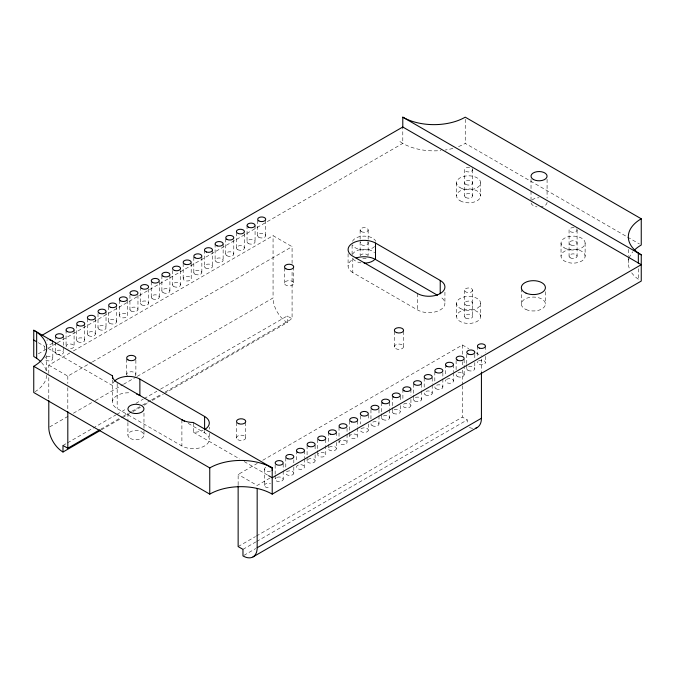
<?xml version="1.0" encoding="UTF-8"?>
<svg xmlns="http://www.w3.org/2000/svg" width="675" height="675" viewBox="0 0 675 675"><rect width="100%" height="100%" fill="white"/><g stroke="black" fill="none" stroke-linecap="round" stroke-linejoin="round"><path stroke-width="0.51" stroke-dasharray="3.38 2.53" d="M38.306 353.835L47.419 348.57M48.33 348.047L56.531 343.313M57.442 342.782L402.789 143.395A44.162 25.498 0 0 0 440.927 150.55M48.794 373.452L48.794 365.15L69.761 353.042M73.406 350.941L273.063 235.668L292.081 246.653L292.081 263.377M48.794 365.15L67.812 376.127L91.522 362.441M92.433 361.918L292.081 246.653M49.705 426.904L69.761 415.327M73.406 413.218L91.64 402.688M95.293 400.587L122.639 384.801M123.55 384.269L136.316 376.903M137.227 376.372L273.063 297.953L273.063 235.668M62.986 445.458L66.639 443.357M67.551 442.825L92.163 428.617M93.074 428.093L115.864 414.931M116.775 414.408L126.807 408.611M135.92 403.355L143.218 399.144M144.129 398.613L156.887 391.247M160.532 389.137L287.255 315.984L292.081 318.769L292.081 270.692M100.634 429.3L122.512 416.669M123.424 416.137L127.98 413.505M131.633 411.404L141.657 405.616M142.568 405.084L150.778 400.351M151.689 399.819L161.713 394.031M165.358 391.93L292.081 318.769M101.275 429.907L121.331 418.331M122.242 417.8L129.541 413.589M133.186 411.488L140.476 407.278M144.129 405.169L148.686 402.536M152.331 400.435L163.274 394.116M164.185 393.593L287.255 322.54L287.255 315.984M238.14 484.92L238.14 474.466L257.285 463.413M262.761 460.257L462.409 344.993L468.745 348.646M269.924 478.077L257.167 485.452L238.14 474.466M238.14 546.581L255.462 536.583M256.373 536.06L462.409 417.108L467.235 419.892L467.235 424.575M242.966 549.366L255.732 542M256.643 541.477L467.235 419.892M243.878 555.398L255.732 548.556M193.472 422.457L193.472 432.287L195.345 432.219A16.057 9.273 0 0 0 203.023 430.38M458.553 146.568A44.162 25.498 0 0 0 465.244 143.395L626.662 236.587M627.573 237.119L639.428 243.962M352.789 258.23L352.789 272.573L417.513 309.935A16.057 9.273 0 0 0 440.227 309.935A16.057 9.273 0 0 0 440.227 296.831M475.993 352.831L481.427 355.97M188.198 423.385L204.601 432.861A16.057 9.273 0 0 1 204.601 445.972A16.057 9.273 0 0 1 181.896 445.972L117.172 408.603A16.057 9.273 0 0 1 114.126 397.946A16.057 9.273 0 0 1 130.621 392.858M38.273 342.681L44.609 346.343M48.229 348.435L112.48 385.526L112.607 384.446A16.057 9.273 0 0 1 114.615 381.021M193.472 432.287L239.633 458.932M244.156 461.548L267.68 475.132M631.673 272.801A44.162 25.498 0 0 0 638.339 279.214L639.799 280.142M399.878 141.547L402.789 143.395L402.789 128.031M638.339 268.726L638.339 279.214M628.315 249.404L628.315 255.698M628.315 256.745L628.315 263.039M585.124 243.067L585.124 256.179A12.04 6.953 0 0 1 567.059 262.204A12.04 6.953 0 0 1 567.059 250.155A12.04 6.953 0 0 1 585.124 256.179M577.091 229.956L577.091 256.179M574.121 227.72A4.016 2.32 0 0 0 569.067 229.956L569.067 256.179M561.035 243.067L561.035 256.179M547.079 179.322L547.079 198.205M545.417 291.727L545.417 304.012M531.023 179.322L531.023 202.399A8.032 4.632 0 0 0 536.979 206.879M521.336 288.647L521.336 304.012M485.443 346.14L485.443 352.282M485.443 356.383L485.443 362.526M481.427 359.083L481.427 371.537M480.659 182.756L480.659 195.868M480.659 303.379L480.659 316.491A12.04 6.953 0 0 1 462.594 322.515A12.04 6.953 0 0 1 462.594 310.475A12.04 6.953 0 0 1 480.659 316.491M477.411 346.14L477.411 357.404M474.795 354.333L474.795 358.425M474.795 362.526L474.795 368.677M472.627 169.644L472.627 195.868M472.627 290.267A4.016 2.32 0 0 1 466.602 292.275A4.016 2.32 0 0 1 466.602 288.267A4.016 2.32 0 0 1 472.627 290.267L472.627 316.491M466.763 354.333L466.763 363.547M466.763 364.576L466.763 368.677M465.244 119.273L465.244 143.395M469.648 167.408A4.016 2.32 0 0 0 464.594 169.644L464.594 195.868M464.594 290.267L464.594 316.491M464.147 359.454L464.147 374.819M462.409 344.993L462.409 355.438M462.409 361.716L462.409 364.846M462.409 370.077L462.409 384.708M462.409 385.754L462.409 417.108M456.57 182.756L456.57 195.868M456.57 303.379L456.57 316.491M456.123 360.475L456.123 369.698M453.507 364.576L453.507 371.748M453.507 372.769L453.507 380.962M445.475 364.576L445.475 375.84M444.926 292.115L444.926 303.379M442.859 372.769L442.859 377.89M442.859 378.92L442.859 387.113M434.827 371.748L434.827 381.991M432.211 377.89L432.211 384.041M432.211 385.062L432.211 393.255M424.187 377.89L424.187 388.133M421.571 384.041L421.571 390.184M421.571 391.205L421.571 399.406M417.513 293.549L417.513 309.935M413.539 384.041L413.539 394.284M413.539 395.305L413.539 399.406M410.923 389.163L410.923 395.305M410.923 399.406L410.923 405.548A4.016 2.32 0 0 1 404.899 407.557A4.016 2.32 0 0 1 404.899 403.54A4.016 2.32 0 0 1 410.923 405.548M403.574 331.349L403.574 346.714M402.891 389.163L402.891 400.427M400.275 396.326L400.275 401.448M400.275 405.548L400.275 411.691M394.343 331.349L394.343 346.714M392.251 396.326L392.251 406.569M392.251 407.599L392.251 411.691M389.635 402.477L389.635 408.62M389.635 409.649L389.635 417.842M381.603 402.477L381.603 412.72M381.603 413.741L381.603 417.842M378.987 409.649L378.987 414.771M378.987 415.792L378.987 423.984M370.955 409.649L370.955 418.863M368.339 414.771L368.339 419.892M368.339 423.984L368.339 430.135A4.016 2.32 0 0 1 362.323 432.143A4.016 2.32 0 0 1 362.323 428.127A4.016 2.32 0 0 1 368.339 430.135M368.162 229.956L368.162 255.175M360.315 415.792L360.315 423.984M360.129 229.956L360.129 255.175M357.699 420.913L357.699 427.064M357.699 428.085L357.699 436.278A4.016 2.32 0 0 1 351.675 438.286A4.016 2.32 0 0 1 351.675 434.27A4.016 2.32 0 0 1 357.699 436.278M352.097 245.084L352.097 254.163M349.667 420.913L349.667 431.156M349.667 432.186L349.667 436.278M348.089 253.724L348.089 266.017M347.051 428.085L347.051 433.207M347.051 434.227L347.051 442.429A4.016 2.32 0 0 1 341.027 444.437A4.016 2.32 0 0 1 341.027 440.421A4.016 2.32 0 0 1 347.051 442.429M339.019 427.064L339.019 438.328M339.019 439.349L339.019 442.429M336.403 432.186L336.403 438.328M336.403 442.429L336.403 448.571A4.016 2.32 0 0 1 330.379 450.579A4.016 2.32 0 0 1 330.379 446.563A4.016 2.32 0 0 1 336.403 448.571M328.379 432.186L328.379 443.45M328.379 444.471L328.379 448.571M325.763 439.349L325.763 444.471M325.763 445.5L325.763 454.714A4.016 2.32 0 0 1 319.739 456.722A4.016 2.32 0 0 1 319.739 452.714A4.016 2.32 0 0 1 325.763 454.714M317.731 439.349L317.731 449.592M317.731 450.622L317.731 454.714M315.115 445.5L315.115 450.622M315.115 454.714L315.115 460.865A4.016 2.32 0 0 1 309.091 462.873A4.016 2.32 0 0 1 309.091 458.857A4.016 2.32 0 0 1 315.115 460.865M307.083 445.5L307.083 456.764M307.083 457.793L307.083 460.865M304.467 450.622L304.467 457.793M304.467 458.814L304.467 467.007A4.016 2.32 0 0 1 298.443 469.015A4.016 2.32 0 0 1 298.443 464.999A4.016 2.32 0 0 1 304.467 467.007M296.443 450.622L296.443 461.886M293.718 266.895L293.718 283.281A4.615 2.666 0 0 1 286.791 285.593A4.615 2.666 0 0 1 286.791 280.977A4.615 2.666 0 0 1 293.718 283.281M293.819 459.835L293.819 462.915M293.819 467.007L293.819 473.158A4.016 2.32 0 0 1 287.803 475.166A4.016 2.32 0 0 1 287.803 471.15A4.016 2.32 0 0 1 293.819 473.158M285.795 457.793L285.795 468.037M284.479 267.916L284.479 283.281M283.179 463.936L283.179 470.087M283.179 471.108L283.179 479.301M275.147 464.957L275.147 474.179M275.147 475.208L275.147 479.301M265.722 220.303L265.722 235.668M264.499 469.057L264.499 485.452A4.016 2.32 0 0 0 270.523 487.451M257.69 220.303L257.69 235.668M255.074 225.425L255.074 241.819M247.042 225.425L247.042 241.819M245.742 422.474L245.742 437.839M244.426 233.626L244.426 247.961M236.503 422.474L236.503 437.839M236.402 232.597L236.402 247.961M233.786 239.768L233.786 254.112M225.754 238.747L225.754 254.112M223.138 243.869L223.138 260.255M215.106 243.869L215.106 260.255M212.49 250.012L212.49 266.406M209.309 427.123L209.309 429.173M209.309 433.274L209.309 439.417M204.601 430.81L204.601 432.861M204.466 250.012L204.466 266.406M201.85 257.183L201.85 272.548M193.818 257.183L193.818 272.548M191.202 263.326L191.202 278.691A4.016 2.32 0 0 1 185.178 280.699A4.016 2.32 0 0 1 185.178 276.683A4.016 2.32 0 0 1 191.202 278.691M183.17 263.326L183.17 278.691M181.896 419.749L181.896 445.972M180.554 270.498L180.554 284.842M172.53 270.498L172.53 284.842M169.906 275.619L169.906 290.984M161.882 275.619L161.882 290.984M159.266 281.77L159.266 297.135M151.234 281.77L151.234 297.135M148.618 288.934L148.618 303.277M143.977 413.108L143.977 429.891M143.977 430.937L143.977 435.13M140.594 286.892L140.594 303.277M137.97 295.085L137.97 309.42M135.877 360.07L135.877 374.406M129.946 295.085L129.946 309.42M127.921 413.108L127.921 421.495M127.921 422.542L127.921 435.13M127.33 300.206L127.33 315.571A4.016 2.32 0 0 1 121.306 317.579A4.016 2.32 0 0 1 121.306 313.563A4.016 2.32 0 0 1 127.33 315.571M126.647 359.041L126.647 374.406M119.298 300.206L119.298 315.571M117.172 383.425L117.172 408.603M116.682 306.349L116.682 321.713M112.463 380.017L112.463 402.047M108.65 306.349L108.65 321.713M106.034 311.47L106.034 327.864M98.01 313.521L98.01 327.864M95.394 318.642L95.394 334.007M87.362 318.642L87.362 334.007M84.746 324.793L84.746 340.158M76.714 324.793L76.714 340.158M74.098 329.915L74.098 346.3M67.812 376.127L67.812 383.442M67.812 387.627L67.812 409.573M66.074 329.915L66.074 346.3M63.458 336.057L63.458 346.3M63.458 347.321L63.458 352.443M55.426 336.057L55.426 341.179M55.426 342.2L55.426 352.443M52.81 342.2L52.81 358.594M48.794 377.603L48.794 399.406M46.685 355.607L46.685 372.389M44.778 346.3L44.778 350.401M46.659 375.325A44.162 25.498 0 0 1 35.243 391.61M41.47 362.475A44.162 25.498 0 0 1 46.305 371.166M452.9 148.416A44.162 25.498 0 0 1 445.171 150.036M547.079 202.399A8.032 4.632 0 0 1 541.131 206.879M532.102 200.078A8.032 4.632 0 0 1 539.055 197.767M374.574 246.544A12.04 6.953 0 0 1 362.576 249.961A12.04 6.953 0 0 1 352.51 244.873M352.51 241.27A12.04 6.953 0 0 1 364.146 236.115A12.04 6.953 0 0 1 375.781 241.27M361.024 262.896A12.04 6.953 0 0 1 352.51 257.985M352.51 254.382A12.04 6.953 0 0 1 362.576 249.286A12.04 6.953 0 0 1 374.574 252.703M366.154 258.188A4.016 2.32 0 0 1 362.137 258.188M360.264 255.58A4.016 2.32 0 0 1 364.146 253.859A4.016 2.32 0 0 1 368.027 255.58M576.56 228.8A4.016 2.32 0 0 1 574.121 232.2A4.016 2.32 0 0 1 569.067 229.956M472.087 168.488A4.016 2.32 0 0 1 469.648 171.88A4.016 2.32 0 0 1 464.594 169.644M367.622 241.912A4.016 2.32 0 0 1 364.146 245.388A4.016 2.32 0 0 1 360.669 241.912M287.255 322.54A20.073 11.593 60 0 1 273.063 297.953M472.66 428.338A20.073 11.593 60 0 1 469.083 427.376M478.583 360.889A4.016 2.32 0 0 1 485.198 361.733A4.016 2.32 0 0 1 481.072 364.837A4.016 2.32 0 0 1 477.951 361.37M446.648 379.325A4.016 2.32 0 0 1 453.263 380.168A4.016 2.32 0 0 1 449.137 383.273A4.016 2.32 0 0 1 446.015 379.806M277.155 477.292A4.016 2.32 0 0 1 283.163 479.098A4.016 2.32 0 0 1 277.788 481.477A4.016 2.32 0 0 1 276.328 477.664M264.499 485.452A4.016 2.32 0 0 1 270.523 483.443M66.209 346.899A4.016 2.32 0 0 1 70.09 343.98A4.016 2.32 0 0 1 73.963 346.899A4.016 2.32 0 0 1 68.082 348.308M46.786 356.586A4.016 2.32 0 0 1 52.675 357.995A4.016 2.32 0 0 1 48.794 360.914A4.016 2.32 0 0 1 44.921 357.995M45.318 357.438A4.016 2.32 0 0 1 45.959 356.957M52.675 342.799A4.016 2.32 0 0 1 46.786 344.208M46.786 340.192A4.016 2.32 0 0 1 47.756 339.964M270.523 471.066A4.016 2.32 0 0 1 264.811 469.943A4.016 2.32 0 0 1 267.477 466.822M352.789 272.573A16.057 9.273 0 0 1 352.789 259.462M127.263 375.739A4.615 2.666 0 0 1 131.262 371.739A4.615 2.666 0 0 1 135.262 375.739M629.167 268.017A44.162 25.498 0 0 1 628.906 258.888M629.167 258.069A44.162 25.498 0 0 1 632.872 251.767M130.267 438.413A8.032 4.632 0 0 0 143.699 436.328A8.032 4.632 0 0 0 133.869 430.658A8.032 4.632 0 0 0 130.267 438.413M564.562 247.987A12.04 6.953 0 0 0 584.71 244.873A12.04 6.953 0 0 0 569.962 236.351A12.04 6.953 0 0 0 564.562 247.987M460.097 187.675A12.04 6.953 0 0 0 480.246 184.553A12.04 6.953 0 0 0 465.497 176.04A12.04 6.953 0 0 0 460.097 187.675M460.097 308.298A12.04 6.953 0 0 0 480.246 305.184A12.04 6.953 0 0 0 465.497 296.663A12.04 6.953 0 0 0 460.097 308.298M460.097 200.787A12.04 6.953 0 0 0 480.246 197.665A12.04 6.953 0 0 0 465.497 189.152A12.04 6.953 0 0 0 460.097 200.787M570.24 257.816A4.016 2.32 0 0 0 576.956 256.778A4.016 2.32 0 0 0 572.037 253.943A4.016 2.32 0 0 0 570.24 257.816M465.775 197.505A4.016 2.32 0 0 0 472.492 196.467A4.016 2.32 0 0 0 467.572 193.632A4.016 2.32 0 0 0 465.775 197.505M465.775 318.136A4.016 2.32 0 0 0 472.492 317.098A4.016 2.32 0 0 0 467.572 314.255A4.016 2.32 0 0 0 465.775 318.136M361.302 231.593A4.016 2.32 0 0 0 368.027 230.555A4.016 2.32 0 0 0 363.108 227.72A4.016 2.32 0 0 0 361.302 231.593M571.075 245.076A4.016 2.32 0 0 0 577.091 243.067A4.016 2.32 0 0 0 571.075 241.059A4.016 2.32 0 0 0 571.075 245.076M466.602 305.387A4.016 2.32 0 0 0 472.627 303.379A4.016 2.32 0 0 0 466.602 301.379A4.016 2.32 0 0 0 466.602 305.387M465.775 184.393A4.016 2.32 0 0 0 472.492 183.355A4.016 2.32 0 0 0 467.572 180.52A4.016 2.32 0 0 0 465.775 184.393M467.944 370.313A4.016 2.32 0 0 0 474.66 369.276A4.016 2.32 0 0 0 469.741 366.432A4.016 2.32 0 0 0 467.944 370.313M457.296 376.456A4.016 2.32 0 0 0 464.012 375.418A4.016 2.32 0 0 0 459.093 372.583A4.016 2.32 0 0 0 457.296 376.456M436.008 388.749A4.016 2.32 0 0 0 442.724 387.712A4.016 2.32 0 0 0 437.805 384.868A4.016 2.32 0 0 0 436.008 388.749M425.36 394.892A4.016 2.32 0 0 0 432.076 393.854A4.016 2.32 0 0 0 427.157 391.019A4.016 2.32 0 0 0 425.36 394.892M414.712 401.043A4.016 2.32 0 0 0 421.428 400.005A4.016 2.32 0 0 0 416.517 397.162A4.016 2.32 0 0 0 414.712 401.043M393.424 413.336A4.016 2.32 0 0 0 400.14 412.298A4.016 2.32 0 0 0 395.221 409.455A4.016 2.32 0 0 0 393.424 413.336M382.776 419.479A4.016 2.32 0 0 0 389.492 418.441A4.016 2.32 0 0 0 384.581 415.606A4.016 2.32 0 0 0 382.776 419.479M372.136 425.63A4.016 2.32 0 0 0 378.852 424.583A4.016 2.32 0 0 0 373.933 421.748A4.016 2.32 0 0 0 372.136 425.63M258.863 237.313A4.016 2.32 0 0 0 265.579 236.267A4.016 2.32 0 0 0 260.668 233.432A4.016 2.32 0 0 0 258.863 237.313M248.223 243.456A4.016 2.32 0 0 0 254.939 242.418A4.016 2.32 0 0 0 250.02 239.574A4.016 2.32 0 0 0 248.223 243.456M237.575 249.598A4.016 2.32 0 0 0 244.291 248.56A4.016 2.32 0 0 0 239.372 245.725A4.016 2.32 0 0 0 237.575 249.598M226.927 255.749A4.016 2.32 0 0 0 233.643 254.711A4.016 2.32 0 0 0 228.732 251.868A4.016 2.32 0 0 0 226.927 255.749M216.287 261.892A4.016 2.32 0 0 0 223.003 260.854A4.016 2.32 0 0 0 218.084 258.019A4.016 2.32 0 0 0 216.287 261.892M205.639 268.043A4.016 2.32 0 0 0 212.355 267.005A4.016 2.32 0 0 0 207.436 264.161A4.016 2.32 0 0 0 205.639 268.043M194.991 274.185A4.016 2.32 0 0 0 201.707 273.147A4.016 2.32 0 0 0 196.796 270.312A4.016 2.32 0 0 0 194.991 274.185M173.703 286.478A4.016 2.32 0 0 0 180.419 285.441A4.016 2.32 0 0 0 175.5 282.597A4.016 2.32 0 0 0 173.703 286.478M163.055 292.621A4.016 2.32 0 0 0 169.771 291.583A4.016 2.32 0 0 0 164.86 288.748A4.016 2.32 0 0 0 163.055 292.621M152.415 298.772A4.016 2.32 0 0 0 159.131 297.734A4.016 2.32 0 0 0 154.212 294.891A4.016 2.32 0 0 0 152.415 298.772M141.767 304.914A4.016 2.32 0 0 0 148.483 303.877A4.016 2.32 0 0 0 143.564 301.042A4.016 2.32 0 0 0 141.767 304.914M131.119 311.065A4.016 2.32 0 0 0 137.835 310.027A4.016 2.32 0 0 0 132.916 307.184A4.016 2.32 0 0 0 131.119 311.065M109.831 323.359A4.016 2.32 0 0 0 116.547 322.312A4.016 2.32 0 0 0 111.628 319.477A4.016 2.32 0 0 0 109.831 323.359M99.183 329.501A4.016 2.32 0 0 0 105.899 328.463A4.016 2.32 0 0 0 100.98 325.62A4.016 2.32 0 0 0 99.183 329.501M88.535 335.644A4.016 2.32 0 0 0 95.259 334.606A4.016 2.32 0 0 0 90.34 331.771A4.016 2.32 0 0 0 88.535 335.644M77.895 341.795A4.016 2.32 0 0 0 84.611 340.757A4.016 2.32 0 0 0 79.692 337.913A4.016 2.32 0 0 0 77.895 341.795M56.599 354.088A4.016 2.32 0 0 0 63.315 353.05A4.016 2.32 0 0 0 58.404 350.207A4.016 2.32 0 0 0 56.599 354.088M526.044 309.53A12.04 6.953 0 0 0 545.316 304.923A12.04 6.953 0 0 0 528.77 297.591A12.04 6.953 0 0 0 526.044 309.53M395.693 348.595A4.615 2.666 0 0 0 403.422 347.397A4.615 2.666 0 0 0 397.761 344.132A4.615 2.666 0 0 0 395.693 348.595M237.862 439.72A4.615 2.666 0 0 0 245.582 438.522A4.615 2.666 0 0 0 239.929 435.265A4.615 2.666 0 0 0 237.862 439.72"/><path stroke-width="1.01" d="M40.77 361.741A44.162 25.498 0 0 0 36.661 358.315L33.75 356.459L33.75 330.235L112.463 375.823A16.057 9.273 0 0 0 117.172 382.379L184.553 421.284M41.951 335.34L402.789 127.01L641.25 264.684L272.211 477.748L268.591 475.656M100.364 430.439L62.986 452.014L62.986 445.458L67.812 448.242L99.723 429.823M33.75 330.235L36.661 332.092A44.162 25.498 0 0 1 33.75 366.297L33.75 392.521L209.756 494.134A44.162 25.498 0 0 1 272.211 494.134L641.25 281.07L641.25 254.846L638.339 252.99A44.162 25.498 0 0 1 641.25 218.793L465.244 117.172A44.162 25.498 0 0 1 402.789 117.172L402.789 127.01M238.14 485.966L238.14 546.581L242.966 549.366L242.966 555.922A20.073 11.593 60 0 0 257.167 547.729L481.427 418.255L481.427 372.575M253.007 556.917L477.267 427.444M402.789 117.172L641.25 254.846M440.227 280.437A16.057 9.273 0 0 1 440.227 293.549A16.057 9.273 0 0 1 417.513 293.549L352.789 256.179A16.057 9.273 0 0 1 352.789 243.067A16.057 9.273 0 0 1 375.502 243.067L440.227 280.437L440.227 293.752M356.113 257.985A16.057 9.273 0 0 1 375.502 259.462L437.493 295.245M114.615 381.021A16.057 9.273 0 0 1 139.877 379.105L204.601 416.467L204.601 429.789M272.211 494.134L272.211 467.91L193.252 422.466A16.057 9.273 0 0 1 181.896 419.749M33.75 340.073L36.467 341.643M33.75 366.297L209.756 467.91A44.162 25.498 0 0 1 272.211 467.91M641.25 218.793L641.25 245.017A44.162 25.498 0 0 0 634.23 250.29M638.339 252.99L638.339 263.478M375.502 243.067L375.502 259.462M257.167 488.565L257.167 547.729M209.756 467.91L209.756 494.134M139.877 379.105L139.877 395.491A16.057 9.273 0 0 0 136.553 394.023M112.48 375.697L112.48 378.641M67.812 411.666L67.812 448.242M48.794 400.444L48.794 427.427A20.073 11.593 60 0 0 62.986 452.014M36.661 332.092L36.661 358.315M374.574 259.656A12.04 6.953 0 0 1 364.146 263.132M481.427 418.255A20.073 11.593 60 0 1 475.875 428.051M49.832 339.964A4.016 2.32 0 0 1 52.675 341.601M269.553 466.822A4.016 2.32 0 0 1 271.991 470.213M204.601 416.467A16.057 9.273 0 0 1 204.601 429.578M130.267 412.189A8.032 4.632 0 0 0 143.699 410.105A8.032 4.632 0 0 0 133.869 404.435A8.032 4.632 0 0 0 130.267 412.189M533.377 179.457A8.032 4.632 0 0 0 546.809 177.373A8.032 4.632 0 0 0 536.979 171.695A8.032 4.632 0 0 0 533.377 179.457M56.599 337.694A4.016 2.32 0 0 0 63.315 336.656A4.016 2.32 0 0 0 58.404 333.821A4.016 2.32 0 0 0 56.599 337.694M67.247 331.552A4.016 2.32 0 0 0 73.963 330.514A4.016 2.32 0 0 0 69.044 327.67A4.016 2.32 0 0 0 67.247 331.552M77.895 325.401A4.016 2.32 0 0 0 84.611 324.363A4.016 2.32 0 0 0 79.692 321.528A4.016 2.32 0 0 0 77.895 325.401M89.37 319.629A4.016 2.32 0 0 0 95.394 317.621A4.016 2.32 0 0 0 89.37 315.613A4.016 2.32 0 0 0 89.37 319.629M99.183 313.116A4.016 2.32 0 0 0 105.899 312.069A4.016 2.32 0 0 0 100.98 309.234A4.016 2.32 0 0 0 99.183 313.116M110.658 307.336A4.016 2.32 0 0 0 116.682 305.328A4.016 2.32 0 0 0 110.658 303.32A4.016 2.32 0 0 0 110.658 307.336M120.479 300.822A4.016 2.32 0 0 0 127.195 299.784A4.016 2.32 0 0 0 122.276 296.941A4.016 2.32 0 0 0 120.479 300.822M131.119 294.671A4.016 2.32 0 0 0 137.835 293.633A4.016 2.32 0 0 0 132.916 290.798A4.016 2.32 0 0 0 131.119 294.671M141.767 288.529A4.016 2.32 0 0 0 148.483 287.491A4.016 2.32 0 0 0 143.564 284.648A4.016 2.32 0 0 0 141.767 288.529M152.415 282.378A4.016 2.32 0 0 0 159.131 281.34A4.016 2.32 0 0 0 154.212 278.505A4.016 2.32 0 0 0 152.415 282.378M163.055 276.235A4.016 2.32 0 0 0 169.771 275.198A4.016 2.32 0 0 0 164.86 272.354A4.016 2.32 0 0 0 163.055 276.235M174.53 270.456A4.016 2.32 0 0 0 180.554 268.448A4.016 2.32 0 0 0 174.53 266.439A4.016 2.32 0 0 0 174.53 270.456M185.178 264.313A4.016 2.32 0 0 0 191.202 262.305A4.016 2.32 0 0 0 185.178 260.297A4.016 2.32 0 0 0 185.178 264.313M194.991 257.799A4.016 2.32 0 0 0 201.707 256.762A4.016 2.32 0 0 0 196.796 253.918A4.016 2.32 0 0 0 194.991 257.799M206.474 252.02A4.016 2.32 0 0 0 212.49 250.012A4.016 2.32 0 0 0 206.474 248.003A4.016 2.32 0 0 0 206.474 252.02M217.114 245.869A4.016 2.32 0 0 0 223.138 243.869A4.016 2.32 0 0 0 217.114 241.861A4.016 2.32 0 0 0 217.114 245.869M226.927 239.355A4.016 2.32 0 0 0 233.643 238.317A4.016 2.32 0 0 0 228.732 235.482A4.016 2.32 0 0 0 226.927 239.355M238.41 233.584A4.016 2.32 0 0 0 244.426 231.576A4.016 2.32 0 0 0 238.41 229.567A4.016 2.32 0 0 0 238.41 233.584M248.223 227.07A4.016 2.32 0 0 0 254.939 226.024A4.016 2.32 0 0 0 250.02 223.189A4.016 2.32 0 0 0 248.223 227.07M258.863 220.919A4.016 2.32 0 0 0 265.579 219.881A4.016 2.32 0 0 0 260.668 217.046A4.016 2.32 0 0 0 258.863 220.919M479.419 348.14A4.016 2.32 0 0 0 485.443 346.14A4.016 2.32 0 0 0 479.419 344.132A4.016 2.32 0 0 0 479.419 348.14M467.944 353.919A4.016 2.32 0 0 0 474.66 352.882A4.016 2.32 0 0 0 469.741 350.047A4.016 2.32 0 0 0 467.944 353.919M457.296 360.07A4.016 2.32 0 0 0 464.012 359.032A4.016 2.32 0 0 0 459.093 356.189A4.016 2.32 0 0 0 457.296 360.07M446.648 366.213A4.016 2.32 0 0 0 453.364 365.175A4.016 2.32 0 0 0 448.453 362.34A4.016 2.32 0 0 0 446.648 366.213M436.008 372.364A4.016 2.32 0 0 0 442.724 371.317A4.016 2.32 0 0 0 437.805 368.483A4.016 2.32 0 0 0 436.008 372.364M425.36 378.506A4.016 2.32 0 0 0 432.076 377.468A4.016 2.32 0 0 0 427.157 374.625A4.016 2.32 0 0 0 425.36 378.506M414.712 384.649A4.016 2.32 0 0 0 421.428 383.611A4.016 2.32 0 0 0 416.517 380.776A4.016 2.32 0 0 0 414.712 384.649M404.072 390.8A4.016 2.32 0 0 0 410.788 389.762A4.016 2.32 0 0 0 405.869 386.918A4.016 2.32 0 0 0 404.072 390.8M393.424 396.942A4.016 2.32 0 0 0 400.14 395.904A4.016 2.32 0 0 0 395.221 393.069A4.016 2.32 0 0 0 393.424 396.942M382.776 403.093A4.016 2.32 0 0 0 389.492 402.055A4.016 2.32 0 0 0 384.581 399.212A4.016 2.32 0 0 0 382.776 403.093M372.136 409.236A4.016 2.32 0 0 0 378.852 408.198A4.016 2.32 0 0 0 373.933 405.354A4.016 2.32 0 0 0 372.136 409.236M361.488 415.387A4.016 2.32 0 0 0 368.204 414.34A4.016 2.32 0 0 0 363.285 411.505A4.016 2.32 0 0 0 361.488 415.387M351.675 421.9A4.016 2.32 0 0 0 357.699 419.892A4.016 2.32 0 0 0 351.675 417.884A4.016 2.32 0 0 0 351.675 421.9M340.2 427.672A4.016 2.32 0 0 0 346.916 426.634A4.016 2.32 0 0 0 341.997 423.799A4.016 2.32 0 0 0 340.2 427.672M330.379 434.185A4.016 2.32 0 0 0 336.403 432.186A4.016 2.32 0 0 0 330.379 430.177A4.016 2.32 0 0 0 330.379 434.185M319.739 440.336A4.016 2.32 0 0 0 325.763 438.328A4.016 2.32 0 0 0 319.739 436.32A4.016 2.32 0 0 0 319.739 440.336M309.091 446.479A4.016 2.32 0 0 0 315.115 444.471A4.016 2.32 0 0 0 309.091 442.462A4.016 2.32 0 0 0 309.091 446.479M297.616 452.258A4.016 2.32 0 0 0 304.332 451.221A4.016 2.32 0 0 0 299.413 448.377A4.016 2.32 0 0 0 297.616 452.258M287.803 458.772A4.016 2.32 0 0 0 293.819 456.764A4.016 2.32 0 0 0 287.803 454.756A4.016 2.32 0 0 0 287.803 458.772M276.328 464.552A4.016 2.32 0 0 0 283.044 463.514A4.016 2.32 0 0 0 278.125 460.671A4.016 2.32 0 0 0 276.328 464.552M526.044 293.144A12.04 6.953 0 0 0 545.316 288.537A12.04 6.953 0 0 0 528.77 281.205A12.04 6.953 0 0 0 526.044 293.144M285.837 268.777A4.615 2.666 0 0 0 293.558 267.587A4.615 2.666 0 0 0 287.904 264.322A4.615 2.666 0 0 0 285.837 268.777M396.655 332.632A4.615 2.666 0 0 0 403.574 330.32A4.615 2.666 0 0 0 396.655 328.016A4.615 2.666 0 0 0 396.655 332.632M238.815 423.757A4.615 2.666 0 0 0 245.742 421.445A4.615 2.666 0 0 0 238.815 419.141A4.615 2.666 0 0 0 238.815 423.757M127.997 359.902A4.615 2.666 0 0 0 135.726 358.712A4.615 2.666 0 0 0 130.064 355.447A4.615 2.666 0 0 0 127.997 359.902"/></g></svg>
